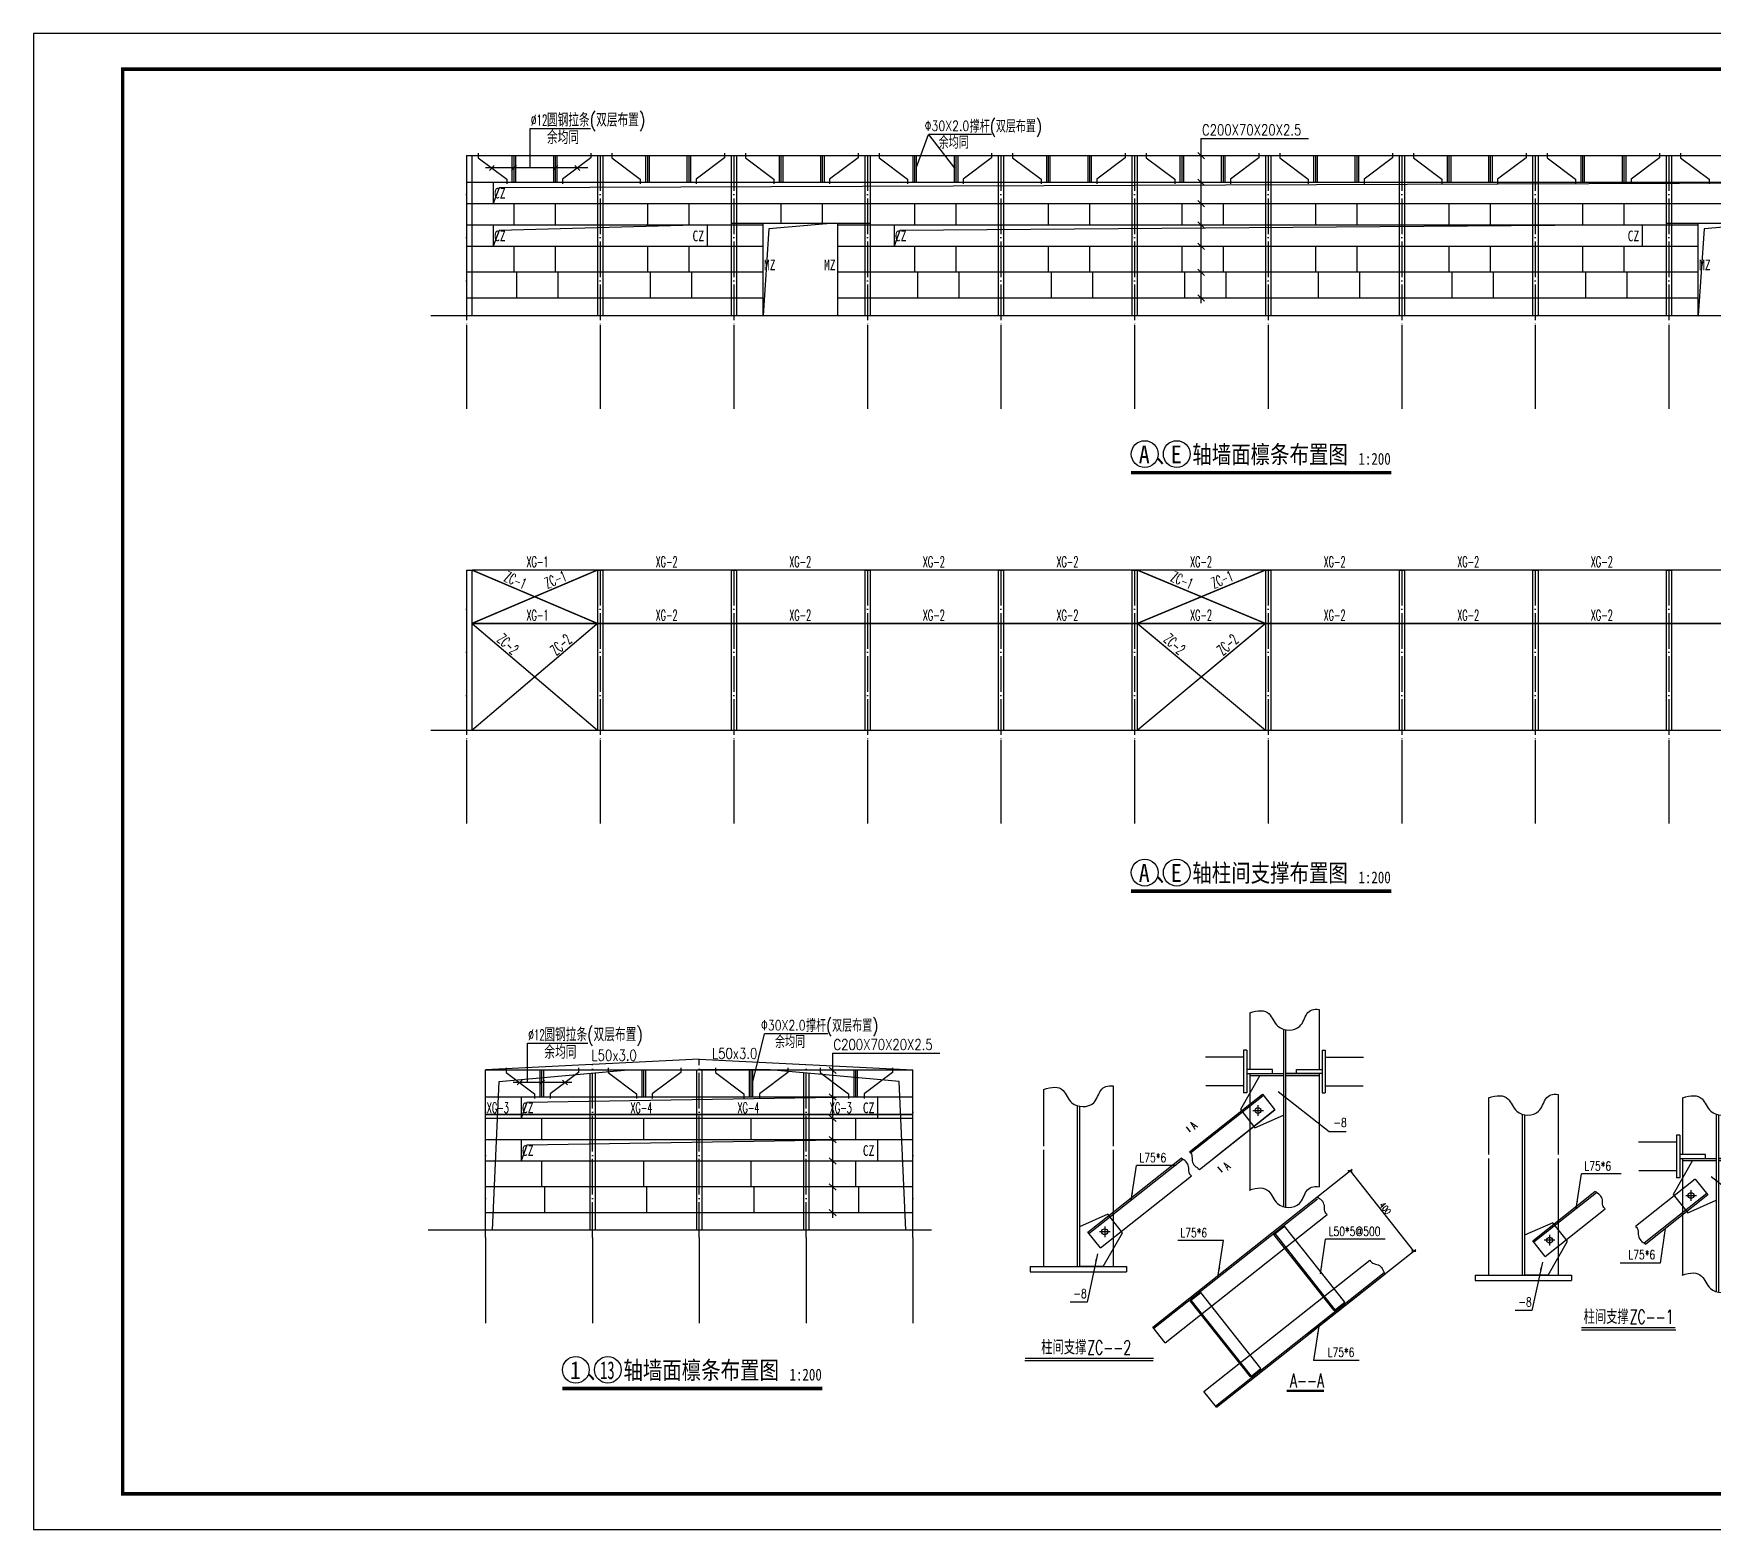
# Model space of a CAD drawing. Extents: x 32177600 to 32582346, y -189249 to 154687.
# Drawn here: x 32335937 to 32430185, y -189249 to -105249 of the extents above; entities that cross this region are included whole.
import ezdxf

# ---------------------------------------------------------------- set-up
doc = ezdxf.new("R2010")
doc.units = 0
doc.header["$LTSCALE"] = 1000
doc.header["$MEASUREMENT"] = 0
doc.linetypes.add('ACAD_ISO04W100', pattern=[30.5, 24, -3, 0.5, -3])
doc.linetypes.add('DOTE', pattern=[2.42, 2, -0.2, 0.02, -0.2])
doc.layers.get('0').update_dxf_attribs({"linetype": 'CONTINUOUS'})
doc.layers.get('DEFPOINTS').update_dxf_attribs({"linetype": 'CONTINUOUS'})
for name, color, linetype in [('14', 2, 'CONTINUOUS'), ('AXIS', 3, 'CONTINUOUS'), ('DOTE', 1, 'ACAD_ISO04W100'), ('PUB_TEXT', 7, 'CONTINUOUS'), ('PUB_TITLE', 4, 'CONTINUOUS'), ('拉条', 4, 'CONTINUOUS'), ('柱子', 3, 'CONTINUOUS'), ('标注', 4, 'CONTINUOUS')]:
    doc.layers.add(name, color=color, linetype=linetype)
doc.layers.add('PUB_WINDW', color=7, linetype='CONTINUOUS', plot=False)
doc.styles.add('-宋体', font='', dxfattribs={"width": 0.8})
doc.styles.add('_HZTXT', font='txt.shx', dxfattribs={"width": 0.8, "bigfont": 'hztxt.shx'})
doc.styles.add('_SIMPLEX', font='SIMPLEX', dxfattribs={"width": 0.8})
doc.styles.add('_TXT', font='SIMPLEX.shx', dxfattribs={"width": 0.6})
doc.styles.add('DIM_FONT', font='SIMPLEX.shx', dxfattribs={"width": 0.8})
doc.styles.add('标注', font='romans.shx', dxfattribs={"width": 0.8, "height": 450, "bigfont": 'hztxt.shx'})
doc.styles.get('-宋体').set_extended_font_data('SimSun')
doc.dimstyles.new('ISO-25', dxfattribs={"dimtxt": 2.5, "dimasz": 200, "dimexe": 1.25, "dimexo": 0.625, "dimgap": 100, "dimtad": 1, "dimdec": 0, "dimdsep": 32, "dimtxsty": '标注', "dimcen": 2.5, "dimadec": 0, "dimazin": 0, "dimtfac": 1, "dimtdec": 0, "dimtmove": 2, "dimatfit": 3, "dimfxl": 0, "dimarcsym": 0})

# ---------------------------------------------------------------- blocks, each defined once
blk = doc.blocks.new('_ARROW')
blk.add_solid([(0, 0), (-1, 0.1), (-1, -0.1)])
blk = doc.blocks.new('A$C59B03F19')
for p, q in [((6200, 17631), (6200, 13118)), ((20725, 17631), (20725, 13118)), ((1000, 17373), (1000, 13118)), ((15525, 17373), (15525, 13118)), ((3520, 16150), (3520, 4106)), ((3680, 16111), (3680, 4106)), ((18045, 16150), (18045, 2865)), ((18205, 16111), (18205, 2829)), ((15069, 14058), (12222, 14058)), ((15069, 14578), (15069, 11378)), ((15309, 14578), (15069, 14578)), ((15309, 14578), (15309, 11378)), ((20941, 14578), (20941, 11378)), ((20941, 14578), (21181, 14578)), ((21181, 14578), (21181, 11378)), ((21181, 14058), (24027, 14058)), ((1000, 12838), (1000, 4106)), ((6200, 12838), (6200, 4106)), ((16271, 12678), (14823, 10143)), ((17228, 13118), (15309, 13118)), ((15311, 12838), (18045, 12838)), ((15525, 12838), (15525, 4106)), ((15525, 12678), (18045, 12678)), ((17228, 12838), (17228, 13118)), ((20938, 12838), (18205, 12838)), ((18205, 12838), (20725, 12838)), ((18205, 12678), (20725, 12678)), ((19021, 13118), (20941, 13118)), ((19021, 12838), (19021, 13118)), ((20725, 12838), (20725, 4349)), ((15069, 11898), (12236, 11898)), ((15309, 11378), (15069, 11378)), ((20941, 11378), (21181, 11378)), ((21181, 11898), (24014, 11898)), ((4313, 6676), (8963, 10360)), ((4387, 6581), (9072, 10293)), ((16467, 11288), (11999, 7735)), ((17331, 10198), (12652, 6492)), ((17398, 10113), (12761, 6425)), ((14823, 10143), (15913, 8766)), ((15752, 10061), (16552, 10061)), ((16152, 9661), (16152, 10461)), ((16467, 11288), (17401, 10109)), ((5244, 5500), (9726, 9050)), ((15913, 8766), (18045, 9707)), ((5811, 8019), (3680, 7078)), ((6902, 6642), (5811, 8019)), ((3680, 7078), (3680, 4106)), ((5244, 5500), (4313, 6676)), ((5969, 6714), (5169, 6714)), ((5454, 4106), (6902, 6642)), ((5569, 7114), (5569, 6314)), ((0, 4106), (7200, 4106)), ((0, 4106), (0, 3706)), ((5454, 4106), (3680, 4106)), ((7200, 4106), (7200, 3706)), ((0, 3706), (7200, 3706))]:
    blk.add_line(p, q)
for centre in [(16152, 10061), (5569, 6714)]:
    blk.add_circle(centre, 220)
for points, knots in [([(1000, 17373), (1599, 17573), (2495, 17671), (2994, 16007), (4866, 15978), (5204, 17523), (5805, 17680), (6200, 17631)], [45.9035933, 45.9035933, 45.9035933, 45.9035933, 126.9790862, 183.8703259, 265.4970924, 318.8111242, 381.0652945, 381.0652945, 381.0652945, 381.0652945]), ([(15525, 17373), (16124, 17573), (17019, 17671), (17519, 16007), (19391, 15978), (19729, 17523), (20330, 17680), (20725, 17631)], [45.9035933, 45.9035933, 45.9035933, 45.9035933, 126.9790862, 183.8703259, 265.4970924, 318.8111242, 381.0652945, 381.0652945, 381.0652945, 381.0652945]), ([(9726, 9050), (9639, 9112), (9505, 9290), (9580, 9920), (9238, 10200), (8963, 10360)], [50.9600392, 50.9600392, 50.9600392, 50.9600392, 69.2753747, 91.0482745, 134.0936971, 134.0936971, 134.0936971, 134.0936971]), ([(11999, 7735), (12086, 7673), (12220, 7495), (12144, 6865), (12486, 6585), (12761, 6425)], [50.9600392, 50.9600392, 50.9600392, 50.9600392, 69.2753747, 91.0482745, 134.0936971, 134.0936971, 134.0936971, 134.0936971]), ([(15494, 4096), (16093, 4297), (16989, 4395), (17488, 2730), (19360, 2701), (19694, 4226), (20273, 4396), (20725, 4349)], [45.9035933, 45.9035933, 45.9035933, 45.9035933, 126.9790862, 183.8703259, 265.4970924, 318.8111242, 378.5406113, 378.5406113, 378.5406113, 378.5406113])]:
    blk.add_open_spline(points, degree=3, knots=knots)
at = {"layer": 'PUB_TEXT'}
for p, q in [((7552, 9089), (7942, 11673)), ((10930, 11673), (7942, 11673)), ((17657, 11476), (21480, 8499)), ((14224, 7588), (13835, 5004)), ((21480, 8499), (22740, 8499)), ((5023, 5069), (4246, 1445)), ((13835, 5004), (10847, 5004)), ((4246, 1445), (2986, 1445))]:
    blk.add_line(p, q, dxfattribs=at)
at = {"layer": 'PUB_WINDW'}
for p, q in [((7949, 167), (14958, 167)), ((7949, 0), (15003, 0))]:
    blk.add_line(p, q, dxfattribs=at)
at = {"layer": 'PUB_TEXT', "xscale": 599.9999999999999, "yscale": 599.9999999999999, "zscale": 599.9999999999999}
for p, rotation in [((17657, 11476), 142.0898516232946), ((7552, 9089), 261.4229270669704), ((14224, 7588), 81.4229270669703), ((5023, 5069), 77.89170989418565)]:
    blk.add_blockref('_ARROW', p, dxfattribs=dict(at, rotation=rotation))
at = {"layer": 'PUB_TEXT'}
for s, height, style, width, p in [('L75*6', 672, '_TXT', 0.75, (8165, 11925)), ('-8', 672, '_TXT', 0.75, (21794, 8825)), ('L75*6', 672, '_TXT', 0.75, (11460, 5288)), ('-8', 672, '_TXT', 0.75, (3231, 1752)), ('柱间支撑', 1056, '_HZTXT', 0.8, (8109, 446)), ('ZC--1', 1056, '_TXT', 0.64, (11565, 446))]:
    blk.add_text(s, height=height, dxfattribs=dict(at, style=style, width=width)).set_placement(p)
blk = doc.blocks.new('_ArchTick')
at = {"color": 0, "linetype": 'ByBlock', "const_width": 0.4}
blk.add_lwpolyline([(-0.5, -0.5), (0.5, 0.5)], dxfattribs=at)
blk = doc.blocks.new('*D19')
at = {"layer": 'DEFPOINTS', "color": 0}
for p in [(16829, 13203), (29639, 13571), (21589, 7194)]:
    blk.add_point(p, dxfattribs=at)
at = {"layer": '标注', "color": 0, "lineweight": -2}
for p, q in [((16985, 13327), (25035, 19705)), ((24878, 19580), (29639, 13571)), ((21746, 7318), (29795, 13695))]:
    blk.add_line(p, q, dxfattribs=at)
at = {"layer": '标注', "color": 0, "lineweight": -2, "xscale": 250, "yscale": 250, "zscale": 250}
for p, rotation in [((24878, 19580), 128.3880387202953), ((29639, 13571), 308.3880387202952)]:
    blk.add_blockref('_ArchTick', p, dxfattribs=dict(at, rotation=rotation))
at = {"layer": '标注', "color": 0, "insert": (27513, 16778), "char_height": 450, "attachment_point": 5, "rotation": 308.38804, "style": '标注'}
blk.add_mtext('400', dxfattribs=at)
blk = doc.blocks.new('A$C6B4403C0')
for p, q in [((22572, 31669.3), (22572, 27156.9)), ((17372, 31411.3), (17372, 27156.9)), ((19892, 30189), (19892, 16903.2)), ((20052, 30149.5), (20052, 16867.5)), ((16915.9, 28096.9), (14069.4, 28096.9)), ((17155.9, 28616.9), (16915.9, 28616.9)), ((16915.9, 28616.9), (16915.9, 25416.9)), ((17155.9, 28616.9), (17155.9, 25416.9)), ((22788, 28616.9), (23028, 28616.9)), ((22788, 28616.9), (22788, 25416.9)), ((23028, 28616.9), (23028, 25416.9)), ((23028, 28096.9), (25874.5, 28096.9)), ((18118, 26716.9), (16669.9, 24181.4)), ((19075.3, 27156.9), (17155.9, 27156.9)), ((17158.6, 26876.9), (19892, 26876.9)), ((17372, 26876.9), (17372, 18145)), ((17372, 26716.9), (19892, 26716.9)), ((19075.3, 26876.9), (19075.3, 27156.9)), ((20052, 26876.9), (22572, 26876.9)), ((22785.3, 26876.9), (20052, 26876.9)), ((20052, 26716.9), (22572, 26716.9)), ((20868.6, 26876.9), (20868.6, 27156.9)), ((20868.6, 27156.9), (22788, 27156.9)), ((22572, 26876.9), (22572, 18387.5)), ((1945.1, 25680.3), (1945.1, 21426)), ((7145.1, 25938.4), (7145.1, 21426)), ((12856.7, 21003.3), (18314, 25326.8)), ((12946.3, 20921.2), (18388.5, 25232.8)), ((16915.9, 25936.9), (14082.9, 25936.9)), ((17155.9, 25416.9), (16915.9, 25416.9)), ((18314, 25326.8), (19248.6, 24147.2)), ((22788, 25416.9), (23028, 25416.9)), ((23028, 25936.9), (25861, 25936.9)), ((4465.1, 24458), (4465.1, 12414)), ((4625.1, 24418.5), (4625.1, 12414)), ((13618.8, 19693.3), (19245.5, 24151.1)), ((19245.5, 24151.1), (14608.5, 20463.3)), ((16669.9, 24181.4), (17760.5, 22804.8)), ((17599, 24100), (18399, 24100)), ((17999, 23700), (17999, 24500)), ((12613.3, 22883.3), (12923.6, 22493.2)), ((17760.5, 22804.8), (19892, 23745.8)), ((1945.1, 21146), (1945.1, 12414)), ((5257.8, 14983.1), (12245.9, 20519.3)), ((5332.4, 14889), (12354.7, 20452.5)), ((7145.1, 21146), (7145.1, 12414)), ((6189.3, 13807.3), (13007.9, 19209.4)), ((15320.5, 19479.3), (14994.7, 19888.9)), ((10117.5, 7886.4), (22403.7, 17620.2)), ((10192, 7792.4), (22432.1, 17489.6)), ((6756.5, 16326.2), (4625.1, 15385.2)), ((4625.1, 15385.2), (4625.1, 12414)), ((6514.3, 15421.6), (6514.3, 14621.6)), ((7847.1, 14949.6), (6756.5, 16326.2)), ((11048.9, 6710.7), (23165.8, 16310.2)), ((19186.1, 14815.9), (19969.9, 15436.9)), ((24482.3, 9741.3), (19969.9, 15436.9)), ((24482.3, 9741.3), (19969.9, 15436.9)), ((6189.3, 13807.3), (5257.8, 14983.1)), ((6914.3, 15021.6), (6114.3, 15021.6)), ((6399, 12414), (7847.1, 14949.6)), ((23698.4, 9120.3), (19186.1, 14815.9)), ((23776.8, 9182.4), (19264.5, 14878)), ((13946.7, 3053), (26370.1, 12895.5)), ((945.1, 12414), (8145.1, 12414)), ((945.1, 12414), (945.1, 12014)), ((945.1, 12014), (8145.1, 12014)), ((6399, 12414), (4625.1, 12414)), ((8145.1, 12414), (8145.1, 12014)), ((14803.7, 1971.4), (27430.8, 11975.2)), ((14878.2, 1877.3), (27471, 11854)), ((12915.5, 9848), (13699.3, 10469)), ((18211.7, 4773.4), (13699.3, 10469)), ((17427.8, 4152.4), (12915.5, 9848)), ((17506.2, 4214.5), (12993.9, 9910.1)), ((23698.4, 9120.3), (24482.3, 9741.3)), ((11048.9, 6710.7), (10117.5, 7886.4)), ((17427.8, 4152.4), (18211.7, 4773.4)), ((14878.2, 1877.3), (13946.7, 3053))]:
    blk.add_line(p, q)
for centre in [(17999, 24100), (6514.3, 15021.6)]:
    blk.add_circle(centre, 220)
for points, knots in [([(17372, 31411.3), (17971, 31611.7), (18866.8, 31709.7), (19365.9, 30045.4), (21238, 30016.4), (21576.4, 31561.3), (22176.8, 31718.2), (22572, 31669.3)], [45.90359326, 45.90359326, 45.90359326, 45.90359326, 126.9790862, 183.87032592, 265.49709239, 318.81112423, 381.06529451, 381.06529451, 381.06529451, 381.06529451]), ([(1945.1, 25680.3), (2544.2, 25880.7), (3439.9, 25978.8), (3939.1, 24314.4), (5811.1, 24285.4), (6149.5, 25830.3), (6750, 25987.2), (7145.1, 25938.4)], [45.90359326, 45.90359326, 45.90359326, 45.90359326, 126.9790862, 183.87032592, 265.49709239, 318.81112423, 381.06529451, 381.06529451, 381.06529451, 381.06529451]), ([(13007.9, 19209.4), (12920.9, 19271.4), (12787.4, 19449.5), (12862.6, 20079.4), (12520.6, 20358.9), (12245.9, 20519.3)], [50.96003925, 50.96003925, 50.96003925, 50.96003925, 69.27537467, 91.04827448, 134.09369709, 134.09369709, 134.09369709, 134.09369709]), ([(12856.7, 21003.3), (12943.7, 20941.3), (13077.2, 20763.2), (13002, 20133.3), (13344.1, 19853.8), (13618.8, 19693.3)], [50.96003925, 50.96003925, 50.96003925, 50.96003925, 69.27537467, 91.04827448, 134.09369709, 134.09369709, 134.09369709, 134.09369709]), ([(17341, 18134.8), (17940.1, 18335.2), (18835.9, 18433.2), (19335, 16768.8), (21207, 16739.9), (21541.1, 18265), (22119.9, 18434.5), (22572, 18387.5)], [45.90359326, 45.90359326, 45.90359326, 45.90359326, 126.9790862, 183.87032592, 265.49709239, 318.81112423, 378.54061126, 378.54061126, 378.54061126, 378.54061126]), ([(23165.8, 16310.2), (23078.7, 16372.3), (22945.3, 16550.3), (23020.5, 17180.2), (22678.4, 17459.7), (22403.7, 17620.2)], [50.96003925, 50.96003925, 50.96003925, 50.96003925, 69.27537467, 91.04827448, 134.09369709, 134.09369709, 134.09369709, 134.09369709]), ([(26370.1, 12895.5), (26410.6, 12796.6), (26553.4, 12625.9), (27183.8, 12555), (27377.6, 12158.1), (27471, 11854)], [50.96003925, 50.96003925, 50.96003925, 50.96003925, 69.27537467, 91.04827448, 134.09369709, 134.09369709, 134.09369709, 134.09369709])]:
    blk.add_open_spline(points, degree=3, knots=knots)
at = {"layer": 'PUB_TEXT'}
for p, q in [((19504.4, 25514.3), (23326.9, 22537.4)), ((23326.9, 22537.4), (24586.9, 22537.4)), ((8497.1, 17396.3), (8886.8, 19980.3)), ((11874.8, 19980.3), (8886.8, 19980.3)), ((15407.6, 14352.8), (11984, 14352.8)), ((15017.9, 11768.8), (15407.6, 14352.8)), ((22658.5, 11873.7), (23048.3, 14457.8)), ((27505.7, 14457.8), (23048.3, 14457.8)), ((5968.5, 13376.6), (5191, 9752.7)), ((5191, 9752.7), (3931, 9752.7)), ((22546.1, 7952.4), (22156.3, 5368.4)), ((25569, 5368.4), (22156.3, 5368.4))]:
    blk.add_line(p, q, dxfattribs=at)
at = {"layer": 'PUB_WINDW'}
for p, q in [((524.9, 5387.6), (10150.4, 5387.6)), ((563.9, 5554.2), (10169.9, 5554.2)), ((20151.1, 3159.1), (22917.4, 3159.1)), ((20151.1, 3087.3), (22929.7, 3087.3))]:
    blk.add_line(p, q, dxfattribs=at)
at = {"layer": 'PUB_TEXT'}
for p, xscale, yscale, zscale, rotation in [((19504.4, 25514.3), 600, 600, 600, 142.0898516232946), ((8497.1, 17396.3), 599.9999999999999, 599.9999999999999, 599.9999999999999, 261.4229270669704), ((5968.5, 13376.6), 600.0000000000001, 600.0000000000001, 600.0000000000001, 77.89170989418565), ((15017.9, 11768.8), 599.9999999999999, 599.9999999999999, 599.9999999999999, 261.4229270669704), ((22658.5, 11873.7), 599.9999999999999, 599.9999999999999, 599.9999999999999, 261.4229270669704), ((22546.1, 7952.4), 600, 600, 600, 81.4229270669703)]:
    blk.add_blockref('_ARROW', p, dxfattribs=dict(at, xscale=xscale, yscale=yscale, zscale=zscale, rotation=rotation))
at = {"layer": 'PUB_TEXT', "style": '_TXT', "width": 0.64}
for p in [(13263.2, 22652.1), (15743, 19595.7)]:
    blk.add_text('A', height=640, rotation=42.73396, dxfattribs=at).set_placement(p)
at = {"layer": 'PUB_TEXT'}
for s, height, style, width, p in [('-8', 672, '_TXT', 0.75, (23641.5, 22863.9)), ('L75*6', 672, '_TXT', 0.75, (9110, 20232.3)), ('L75*6', 672, '_TXT', 0.75, (12173.8, 14604.9)), ('L50*5@500', 672, '_TXT', 0.75, (23271.5, 14709.8)), ('-8', 672, '_TXT', 0.75, (4176.6, 10059.8)), ('柱间支撑', 1056, '_HZTXT', 0.8, (1762.1, 5833.9)), ('ZC--2', 1056, '_TXT', 0.64, (5218.3, 5833.9)), ('L75*6', 672, '_TXT', 0.75, (23196.6, 5651.6)), ('A--A', 1056, '_TXT', 0.64, (20380.2, 3351.7))]:
    blk.add_text(s, height=height, dxfattribs=dict(at, style=style, width=width)).set_placement(p)
at = {"layer": '标注'}
dim = blk.add_aligned_dim(p1=(16828.5, 13203.3), p2=(21589.2, 7194.1), distance=10269.4, text='400', dimstyle='ISO-25', override={"dimasz": 250, "dimexe": 200, "dimexo": 200, "dimblk1": 'ARCHTICK', "dimblk2": 'ARCHTICK', "dimsah": 1}, dxfattribs=at)
dim.commit()
dim.dimension.update_dxf_attribs({"geometry": '*D19', "text_midpoint": (27513, 16777.6)})

msp = doc.modelspace()

# ---------------------------------------------------------------- linework, layer by layer
for p, q in [((32363809.2, -112792.2, 0), (32363809.2, -110587.1, 0)), ((32363809.2, -110587.1, 0), (32367199.1, -110587.1, 0)), ((32385512.1, -112747.9, 0), (32386168, -110925.5, 0)), ((32389721.8, -110925.5, 0), (32386168, -110925.5, 0)), ((32386168, -110925.5, 0), (32387634.1, -112813.5, 0)), ((32401469.4, -111146.8, 0), (32407511, -111146.8, 0)), ((32401469.4, -111146.8, 0), (32401469.4, -120380, 0)), ((32360243.4, -112087, 0), (32450243.4, -112087, 0)), ((32360243.4, -112087, 0), (32360243.4, -121087, 0)), ((32360243.4, -112087, 0), (32360543.4, -112087, 0)), ((32360543.4, -112087, 0), (32360543.4, -121087, 0)), ((32362812.1, -113587, 0), (32362812.1, -112087, 0)), ((32362912.1, -113587, 0), (32362912.1, -112087, 0)), ((32363012.1, -113587, 0), (32363012.1, -112087, 0)), ((32365134.1, -113587, 0), (32365134.1, -112087, 0)), ((32365234.1, -113587, 0), (32365234.1, -112087, 0)), ((32365334.1, -113587, 0), (32365334.1, -112087, 0)), ((32367593.4, -112087, 0), (32367593.4, -121087, 0)), ((32367593.4, -112087, 0), (32367893.4, -112087, 0)), ((32367893.4, -112087, 0), (32367893.4, -121087, 0)), ((32370312.1, -113587, 0), (32370312.1, -112087, 0)), ((32370412.1, -113587, 0), (32370412.1, -112087, 0)), ((32370512.1, -113587, 0), (32370512.1, -112087, 0)), ((32372634.1, -113587, 0), (32372634.1, -112087, 0)), ((32372734.1, -113587, 0), (32372734.1, -112087, 0)), ((32372834.1, -113587, 0), (32372834.1, -112087, 0)), ((32375093.4, -112087, 0), (32375093.4, -121087, 0)), ((32375093.4, -112087, 0), (32375393.4, -112087, 0)), ((32375393.4, -112087, 0), (32375393.4, -121087, 0)), ((32377812.1, -113587, 0), (32377812.1, -112087, 0)), ((32377912.1, -113587, 0), (32377912.1, -112087, 0)), ((32378012.1, -113587, 0), (32378012.1, -112087, 0)), ((32380134.1, -113587, 0), (32380134.1, -112087, 0)), ((32380234.1, -113587, 0), (32380234.1, -112087, 0)), ((32380334.1, -113587, 0), (32380334.1, -112087, 0)), ((32382593.4, -112087, 0), (32382593.4, -121087, 0)), ((32382593.4, -112087, 0), (32382893.4, -112087, 0)), ((32382893.4, -112087, 0), (32382893.4, -121087, 0)), ((32385312.1, -113587, 0), (32385312.1, -112087, 0)), ((32385412.1, -113587, 0), (32385412.1, -112087, 0)), ((32385512.1, -113587, 0), (32385512.1, -112087, 0)), ((32387634.1, -113587, 0), (32387634.1, -112087, 0)), ((32387734.1, -113587, 0), (32387734.1, -112087, 0)), ((32387834.1, -113587, 0), (32387834.1, -112087, 0)), ((32390093.4, -112087, 0), (32390093.4, -121087, 0)), ((32390093.4, -112087, 0), (32390393.4, -112087, 0)), ((32390393.4, -112087, 0), (32390393.4, -121087, 0)), ((32392812.1, -113587, 0), (32392812.1, -112087, 0)), ((32392912.1, -113587, 0), (32392912.1, -112087, 0)), ((32393012.1, -113587, 0), (32393012.1, -112087, 0)), ((32395134.1, -113587, 0), (32395134.1, -112087, 0)), ((32395234.1, -113587, 0), (32395234.1, -112087, 0)), ((32395334.1, -113587, 0), (32395334.1, -112087, 0)), ((32397593.4, -112087, 0), (32397593.4, -121087, 0)), ((32397593.4, -112087, 0), (32397893.4, -112087, 0)), ((32397893.4, -112087, 0), (32397893.4, -121087, 0)), ((32400312.1, -113587, 0), (32400312.1, -112087, 0)), ((32400412.1, -113587, 0), (32400412.1, -112087, 0)), ((32400512.1, -113587, 0), (32400512.1, -112087, 0)), ((32401295.4, -111928.2, 0), (32401676.8, -112276.3, 0)), ((32402634.1, -113587, 0), (32402634.1, -112087, 0)), ((32402734.1, -113587, 0), (32402734.1, -112087, 0)), ((32402834.1, -113587, 0), (32402834.1, -112087, 0)), ((32405093.4, -112087, 0), (32405093.4, -121087, 0)), ((32405093.4, -112087, 0), (32405393.4, -112087, 0)), ((32405393.4, -112087, 0), (32405393.4, -121087, 0)), ((32407812.1, -113587, 0), (32407812.1, -112087, 0)), ((32407912.1, -113587, 0), (32407912.1, -112087, 0)), ((32408012.1, -113587, 0), (32408012.1, -112087, 0)), ((32410134.1, -113587, 0), (32410134.1, -112087, 0)), ((32410234.1, -113587, 0), (32410234.1, -112087, 0)), ((32410334.1, -113587, 0), (32410334.1, -112087, 0)), ((32412593.4, -112087, 0), (32412593.4, -121087, 0)), ((32412593.4, -112087, 0), (32412893.4, -112087, 0)), ((32412893.4, -112087, 0), (32412893.4, -121087, 0)), ((32415312.1, -113587, 0), (32415312.1, -112087, 0)), ((32415412.1, -113587, 0), (32415412.1, -112087, 0)), ((32415512.1, -113587, 0), (32415512.1, -112087, 0)), ((32417634.1, -113587, 0), (32417634.1, -112087, 0)), ((32417734.1, -113587, 0), (32417734.1, -112087, 0)), ((32417834.1, -113587, 0), (32417834.1, -112087, 0)), ((32420093.4, -112087, 0), (32420093.4, -121087, 0)), ((32420093.4, -112087, 0), (32420393.4, -112087, 0)), ((32420393.4, -112087, 0), (32420393.4, -121087, 0)), ((32422812.1, -113587, 0), (32422812.1, -112087, 0)), ((32422912.1, -113587, 0), (32422912.1, -112087, 0)), ((32423012.1, -113587, 0), (32423012.1, -112087, 0)), ((32425134.1, -113587, 0), (32425134.1, -112087, 0)), ((32425234.1, -113587, 0), (32425234.1, -112087, 0)), ((32425334.1, -113587, 0), (32425334.1, -112087, 0)), ((32427593.4, -112087, 0), (32427593.4, -121087, 0)), ((32427593.4, -112087, 0), (32427893.4, -112087, 0)), ((32427893.4, -112087, 0), (32427893.4, -121087, 0)), ((32367049.6, -112792.2, 0), (32361303.1, -112792.2, 0)), ((32361800.6, -112655.2, 0), (32361526.6, -112929.2, 0)), ((32363049.1, -112655.2, 0), (32362775.1, -112929.2, 0)), ((32365371.1, -112655.2, 0), (32365097.1, -112929.2, 0)), ((32366322.9, -112655.2, 0), (32366596.9, -112929.2, 0)), ((32360243.4, -113587, 0), (32450243.4, -113587, 0)), ((32361743.4, -113587, 0), (32361743.4, -114787, 0)), ((32401295.4, -113428.2, 0), (32401676.8, -113776.3, 0)), ((32360243.4, -114787, 0), (32450243.4, -114787, 0)), ((32362912.1, -115987, 0), (32362912.1, -114787, 0)), ((32365234.1, -115987, 0), (32365234.1, -114787, 0)), ((32370412.1, -115987, 0), (32370412.1, -114787, 0)), ((32372734.1, -115987, 0), (32372734.1, -114787, 0)), ((32377912.1, -115887, 0), (32377912.1, -114787, 0)), ((32380234.1, -115887, 0), (32380234.1, -114787, 0)), ((32385412.1, -115987, 0), (32385412.1, -114787, 0)), ((32387734.1, -115987, 0), (32387734.1, -114787, 0)), ((32392912.1, -115987, 0), (32392912.1, -114787, 0)), ((32395234.1, -115987, 0), (32395234.1, -114787, 0)), ((32400412.1, -115987, 0), (32400412.1, -114787, 0)), ((32401295.4, -114628.2, 0), (32401676.8, -114976.3, 0)), ((32402734.1, -115987, 0), (32402734.1, -114787, 0)), ((32407912.1, -115987, 0), (32407912.1, -114787, 0)), ((32410234.1, -115987, 0), (32410234.1, -114787, 0)), ((32415412.1, -115987, 0), (32415412.1, -114787, 0)), ((32417734.1, -115987, 0), (32417734.1, -114787, 0)), ((32422912.1, -115987, 0), (32422912.1, -114787, 0)), ((32425234.1, -115987, 0), (32425234.1, -114787, 0)), ((32375093.4, -115887, 0), (32382893.4, -115887, 0)), ((32376893.4, -121087, 0), (32376893.4, -115887, 0)), ((32381093.4, -121087, 0), (32381093.4, -115887, 0)), ((32401295.4, -115828.2, 0), (32401676.8, -116176.3, 0)), ((32427593.4, -115887, 0), (32435393.4, -115887, 0)), ((32429393.4, -121087, 0), (32429393.4, -115887, 0)), ((32360243.4, -115987, 0), (32376893.4, -115987, 0)), ((32361743.4, -115987, 0), (32361743.4, -117187, 0)), ((32373743.4, -115987, 0), (32373743.4, -117187, 0)), ((32381093.4, -115987, 0), (32429393.4, -115987, 0)), ((32384243.4, -115987, 0), (32384243.4, -117187, 0)), ((32426243.4, -115987, 0), (32426243.4, -117187, 0)), ((32360243.4, -117187, 0), (32376893.4, -117187, 0)), ((32362912.1, -118637, 0), (32362912.1, -117187, 0)), ((32365234.1, -118637, 0), (32365234.1, -117187, 0)), ((32370412.1, -118637, 0), (32370412.1, -117187, 0)), ((32372734.1, -118637, 0), (32372734.1, -117187, 0)), ((32381093.4, -117187, 0), (32429393.4, -117187, 0)), ((32385412.1, -118637, 0), (32385412.1, -117187, 0)), ((32387734.1, -118637, 0), (32387734.1, -117187, 0)), ((32392912.1, -118637, 0), (32392912.1, -117187, 0)), ((32395234.1, -118637, 0), (32395234.1, -117187, 0)), ((32400412.1, -118637, 0), (32400412.1, -117187, 0)), ((32401295.4, -117028.2, 0), (32401676.8, -117376.3, 0)), ((32402734.1, -118637, 0), (32402734.1, -117187, 0)), ((32407912.1, -118637, 0), (32407912.1, -117187, 0)), ((32410234.1, -118637, 0), (32410234.1, -117187, 0)), ((32415412.1, -118637, 0), (32415412.1, -117187, 0)), ((32417734.1, -118637, 0), (32417734.1, -117187, 0)), ((32422912.1, -118637, 0), (32422912.1, -117187, 0)), ((32425234.1, -118637, 0), (32425234.1, -117187, 0)), ((32360243.4, -118637, 0), (32376893.4, -118637, 0)), ((32363073.5, -120087, 0), (32363073.5, -118637, 0)), ((32365395.5, -120087, 0), (32365395.5, -118637, 0)), ((32370573.5, -120087, 0), (32370573.5, -118637, 0)), ((32372895.5, -120087, 0), (32372895.5, -118637, 0)), ((32381093.4, -118637, 0), (32429393.4, -118637, 0)), ((32385573.5, -120087, 0), (32385573.5, -118637, 0)), ((32387895.5, -120087, 0), (32387895.5, -118637, 0)), ((32393073.5, -120087, 0), (32393073.5, -118637, 0)), ((32395395.5, -120087, 0), (32395395.5, -118637, 0)), ((32400573.5, -120087, 0), (32400573.5, -118637, 0)), ((32401295.4, -118478.2, 0), (32401676.8, -118826.3, 0)), ((32402895.5, -120087, 0), (32402895.5, -118637, 0)), ((32408073.5, -120087, 0), (32408073.5, -118637, 0)), ((32410395.5, -120087, 0), (32410395.5, -118637, 0)), ((32415573.5, -120087, 0), (32415573.5, -118637, 0)), ((32417895.5, -120087, 0), (32417895.5, -118637, 0)), ((32423073.5, -120087, 0), (32423073.5, -118637, 0)), ((32425395.5, -120087, 0), (32425395.5, -118637, 0)), ((32360243.4, -120087, 0), (32376893.4, -120087, 0)), ((32381093.4, -120087, 0), (32429393.4, -120087, 0)), ((32401295.4, -119928.2, 0), (32401676.8, -120276.3, 0)), ((32358242.8, -121087, 0), (32451695.9, -121087, 0)), ((32360243.4, -135373.9, 0), (32360243.4, -144373.9, 0)), ((32360243.4, -135373.9, 0), (32360543.4, -135373.9, 0)), ((32360543.4, -135373.9, 0), (32360543.4, -144373.9, 0)), ((32367593.4, -135373.9, 0), (32367593.4, -144373.9, 0)), ((32367593.4, -135373.9, 0), (32367893.4, -135373.9, 0)), ((32367893.4, -135373.9, 0), (32367893.4, -144373.9, 0)), ((32375093.4, -135373.9, 0), (32375093.4, -144373.9, 0)), ((32375093.4, -135373.9, 0), (32375393.4, -135373.9, 0)), ((32375393.4, -135373.9, 0), (32375393.4, -144373.9, 0)), ((32382593.4, -135373.9, 0), (32382593.4, -144373.9, 0)), ((32382593.4, -135373.9, 0), (32382893.4, -135373.9, 0)), ((32382893.4, -135373.9, 0), (32382893.4, -144373.9, 0)), ((32390093.4, -135373.9, 0), (32390093.4, -144373.9, 0)), ((32390093.4, -135373.9, 0), (32390393.4, -135373.9, 0)), ((32390393.4, -135373.9, 0), (32390393.4, -144373.9, 0)), ((32397593.4, -135373.9, 0), (32397593.4, -144373.9, 0)), ((32397593.4, -135373.9, 0), (32397893.4, -135373.9, 0)), ((32397893.4, -135373.9, 0), (32397893.4, -144373.9, 0)), ((32405093.4, -135373.9, 0), (32405093.4, -144373.9, 0)), ((32405093.4, -135373.9, 0), (32405393.4, -135373.9, 0)), ((32405393.4, -135373.9, 0), (32405393.4, -144373.9, 0)), ((32412593.4, -135373.9, 0), (32412593.4, -144373.9, 0)), ((32412593.4, -135373.9, 0), (32412893.4, -135373.9, 0)), ((32412893.4, -135373.9, 0), (32412893.4, -144373.9, 0)), ((32420093.4, -135373.9, 0), (32420093.4, -144373.9, 0)), ((32420093.4, -135373.9, 0), (32420393.4, -135373.9, 0)), ((32420393.4, -135373.9, 0), (32420393.4, -144373.9, 0)), ((32427593.4, -135373.9, 0), (32427593.4, -144373.9, 0)), ((32427593.4, -135373.9, 0), (32427893.4, -135373.9, 0)), ((32427893.4, -135373.9, 0), (32427893.4, -144373.9, 0)), ((32358242.8, -144373.9, 0), (32451695.9, -144373.9, 0)), ((32363664.2, -164154.3), (32363664.2, -161949.2)), ((32363664.2, -161949.2), (32367054.1, -161949.2)), ((32376322.7, -164110), (32376978.6, -161427.5)), ((32380532.4, -161427.5), (32376978.6, -161427.5)), ((32380778.9, -162508.9), (32386820.5, -162508.9)), ((32380778.9, -162508.9), (32380778.9, -171742)), ((32361305.3, -163449.1), (32385305.3, -163449.1)), ((32364374, -164949.1), (32364374, -163449.1)), ((32364474, -164949.1), (32364474, -163449.1)), ((32364574, -164949.1), (32364574, -163449.1)), ((32367155.3, -163640.8, 0), (32367155.3, -172449.1, 0)), ((32367455.3, -163614.3, 0), (32367455.3, -172449.1, 0)), ((32370104.2, -164949.1), (32370104.2, -163449.1)), ((32370204.2, -164949.1), (32370204.2, -163449.1)), ((32370304.2, -164949.1), (32370304.2, -163449.1)), ((32373155.3, -163449.1, 0), (32373155.3, -172449.1, 0)), ((32373455.3, -163449.1, 0), (32373455.3, -172449.1, 0)), ((32376122.7, -164949.1), (32376122.7, -163449.1)), ((32376222.7, -164949.1), (32376222.7, -163449.1)), ((32376322.7, -164949.1), (32376322.7, -163449.1)), ((32379155.3, -163614.3, 0), (32379155.3, -172449.1, 0)), ((32379455.3, -163640.8, 0), (32379455.3, -172449.1, 0)), ((32380604.9, -163290.3), (32380986.3, -163638.4)), ((32381997.1, -164949.1), (32381997.1, -163449.1)), ((32382097.1, -164949.1), (32382097.1, -163449.1)), ((32382197.1, -164949.1), (32382197.1, -163449.1)), ((32366148.2, -164154.3), (32362865, -164154.3)), ((32363362.5, -164017.3), (32363088.6, -164291.3)), ((32364611, -164017.3), (32364337, -164291.3)), ((32365636.4, -164017.3), (32365910.4, -164291.3)), ((32380604.9, -164790.3), (32380986.3, -165138.4)), ((32361305.3, -164949.1), (32385305.3, -164949.1)), ((32363305.3, -164949.1), (32363305.3, -166149.1, 0)), ((32383305.3, -164949.1, 0), (32383305.3, -166149.1)), ((32361305.3, -166149.1), (32385305.3, -166149.1)), ((32364474, -167349.1), (32364474, -166149.1)), ((32370204.2, -167349.1), (32370204.2, -166149.1)), ((32376222.7, -167349.1), (32376222.7, -166149.1)), ((32380604.9, -165990.3), (32380986.3, -166338.4)), ((32382097.1, -167349.1), (32382097.1, -166149.1)), ((32361305.3, -167349.1), (32385305.3, -167349.1)), ((32363305.3, -167349.1), (32363305.3, -168549.1, 0)), ((32380604.9, -167190.3), (32380986.3, -167538.4)), ((32383305.3, -167349.1, 0), (32383305.3, -168549.1)), ((32361305.3, -168549.1), (32385305.3, -168549.1)), ((32364474, -169999.1), (32364474, -168549.1)), ((32370204.2, -169999.1), (32370204.2, -168549.1)), ((32376222.7, -169999.1), (32376222.7, -168549.1)), ((32380604.9, -168390.3), (32380986.3, -168738.4)), ((32382097.1, -169999.1), (32382097.1, -168549.1)), ((32361305.3, -169999.1), (32385305.3, -169999.1)), ((32364635.5, -171449.1), (32364635.5, -169999.1)), ((32370365.6, -171449.1), (32370365.6, -169999.1)), ((32376384.2, -171449.1), (32376384.2, -169999.1)), ((32380604.9, -169840.3), (32380986.3, -170188.4)), ((32382258.5, -171449.1), (32382258.5, -169999.1)), ((32361305.3, -171449.1), (32385305.3, -171449.1)), ((32380604.9, -171290.3), (32380986.3, -171638.4))]:
    msp.add_line(p, q)
at = {"elevation": 0}
for points in [[(32448743.4, -113587), (32362069.6, -113916.4), (32361743.4, -114787)], [(32380893.4, -115887), (32377219.6, -116216.4), (32376893.4, -121087)], [(32433393.4, -115887), (32429719.6, -116216.4), (32429393.4, -121087)], [(32373743.4, -115987), (32362069.6, -116316.4), (32361743.4, -117187)], [(32426243.4, -115987), (32384569.6, -116316.4), (32384243.4, -117187)]]:
    msp.add_lwpolyline(points, dxfattribs=at)
for points, const_width in [([(32397550.5, -129905.8), (32412151.9, -129905.8)], 200), ([(32360543.4, -138373.9), (32367593.4, -135373.9)], 80), ([(32367593.4, -138373.9), (32360543.4, -135373.9)], 80), ([(32360543.4, -135373.9), (32449943.4, -135373.9)], 80), ([(32397893.4, -138373.9), (32405093.4, -135373.9)], 80), ([(32405093.4, -138373.9), (32397893.4, -135373.9)], 80), ([(32367593.4, -144373.9), (32360543.4, -138373.9)], 80), ([(32360543.4, -144373.9), (32367593.4, -138373.9)], 80), ([(32360543.4, -138373.9), (32449943.4, -138373.9)], 80), ([(32405093.4, -144373.9), (32397893.4, -138373.9)], 80), ([(32397893.4, -144373.9), (32405093.4, -138373.9)], 80), ([(32397550.5, -153410.2), (32412151.9, -153410.2)], 200), ([(32365612.4, -181332.1), (32380213.9, -181332.1)], 200)]:
    msp.add_lwpolyline(points, dxfattribs=dict(at, const_width=const_width))
for points in [[(32383305.3, -164949.1), (32363631.5, -165278.5), (32363305.3, -166149.1)], [(32383305.3, -167349.1), (32363631.5, -167678.5), (32363305.3, -168549.1)]]:
    msp.add_lwpolyline(points)
for centre in [(32398313.9, -128862, 0), (32400113.4, -128862, 0), (32398313.9, -152366.4, 0), (32400113.4, -152366.4, 0), (32366375.8, -180288.3, 0), (32368175.3, -180288.3, 0)]:
    msp.add_circle(centre, 751.5)
at = {"layer": '14'}
msp.add_line((32386345.2, -172449.1, 0), (32358086.8, -172449.1, 0), dxfattribs=at)
at = {"layer": '14', "const_width": 80, "elevation": 0}
msp.add_lwpolyline([(32385305.3, -165949.1), (32361305.3, -165949.1)], dxfattribs=at)
at = {"layer": 'AXIS'}
for p, q in [((32360243.4, -121626.9, 0), (32360243.4, -126322.7, 0)), ((32367743.4, -121626.9, 0), (32367743.4, -126322.7, 0)), ((32375243.4, -121626.9, 0), (32375243.4, -126322.7, 0)), ((32382743.4, -121626.9, 0), (32382743.4, -126322.7, 0)), ((32390243.4, -121626.9, 0), (32390243.4, -126322.7, 0)), ((32397743.4, -121626.9, 0), (32397743.4, -126322.7, 0)), ((32405243.4, -121626.9, 0), (32405243.4, -126322.7, 0)), ((32412743.4, -121626.9, 0), (32412743.4, -126322.7, 0)), ((32420243.4, -121626.9, 0), (32420243.4, -126322.7, 0)), ((32427743.4, -121626.9, 0), (32427743.4, -126322.7, 0)), ((32360243.4, -144913.7, 0), (32360243.4, -149609.6, 0)), ((32367743.4, -144913.7, 0), (32367743.4, -149609.6, 0)), ((32375243.4, -144913.7, 0), (32375243.4, -149609.6, 0)), ((32382743.4, -144913.7, 0), (32382743.4, -149609.6, 0)), ((32390243.4, -144913.7, 0), (32390243.4, -149609.6, 0)), ((32397743.4, -144913.7, 0), (32397743.4, -149609.6, 0)), ((32405243.4, -144913.7, 0), (32405243.4, -149609.6, 0)), ((32412743.4, -144913.7, 0), (32412743.4, -149609.6, 0)), ((32420243.4, -144913.7, 0), (32420243.4, -149609.6, 0)), ((32427743.4, -144913.7, 0), (32427743.4, -149609.6, 0)), ((32361305.3, -172863.1), (32361305.3, -177664.7)), ((32367305.3, -172863.1), (32367305.3, -177664.7)), ((32373305.3, -172863.1), (32373305.3, -177664.7)), ((32379305.3, -172863.1), (32379305.3, -177664.7)), ((32385305.3, -172863.1), (32385305.3, -177664.7))]:
    msp.add_line(p, q, dxfattribs=at)
at = {"layer": 'DOTE', "linetype": 'DOTE'}
for p, q in [((32360243.4, -112087, 0), (32360243.4, -121626.9, 0)), ((32367743.4, -112087, 0), (32367743.4, -121626.9, 0)), ((32375243.4, -112087, 0), (32375243.4, -121626.9, 0)), ((32382743.4, -112087, 0), (32382743.4, -121626.9, 0)), ((32390243.4, -112087, 0), (32390243.4, -121626.9, 0)), ((32397743.4, -112087, 0), (32397743.4, -121626.9, 0)), ((32405243.4, -112087, 0), (32405243.4, -121626.9, 0)), ((32412743.4, -112087, 0), (32412743.4, -121626.9, 0)), ((32420243.4, -112087, 0), (32420243.4, -121626.9, 0)), ((32427743.4, -112087, 0), (32427743.4, -121626.9, 0)), ((32360243.4, -135373.9, 0), (32360243.4, -144913.7, 0)), ((32367743.4, -135373.9, 0), (32367743.4, -144913.7, 0)), ((32375243.4, -135373.9, 0), (32375243.4, -144913.7, 0)), ((32382743.4, -135373.9, 0), (32382743.4, -144913.7, 0)), ((32390243.4, -135373.9, 0), (32390243.4, -144913.7, 0)), ((32397743.4, -135373.9, 0), (32397743.4, -144913.7, 0)), ((32405243.4, -135373.9, 0), (32405243.4, -144913.7, 0)), ((32412743.4, -135373.9, 0), (32412743.4, -144913.7, 0)), ((32420243.4, -135373.9, 0), (32420243.4, -144913.7, 0)), ((32427743.4, -135373.9, 0), (32427743.4, -144913.7, 0)), ((32373305.3, -172863.1, 0), (32373305.3, -162849.1, 0)), ((32361305.3, -172863.1, 0), (32361305.3, -163449.1, 0)), ((32367305.3, -172863.1, 0), (32367305.3, -163149.1, 0)), ((32379305.3, -172863.1, 0), (32379305.3, -163149.1, 0)), ((32385305.3, -172863.1, 0), (32385305.3, -163449.1, 0))]:
    msp.add_line(p, q, dxfattribs=at)
at = {"layer": 'PUB_TITLE', "elevation": 0}
msp.add_lwpolyline([(32335936.7, -189248.9), (32484536.7, -189248.9), (32484536.7, -105248.9), (32335936.7, -105248.9)], close=True, dxfattribs=at)
at = {"layer": 'PUB_TITLE', "const_width": 200, "elevation": 0}
msp.add_lwpolyline([(32340936.7, -187248.9), (32482536.7, -187248.9), (32482536.7, -107248.9), (32340936.7, -107248.9)], close=True, dxfattribs=at)
at = {"layer": '拉条'}
for p, q in [((32360901.3, -111963.5, 0), (32360901.3, -112220.4, 0)), ((32367222.3, -111963.5, 0), (32367222.3, -112220.4, 0)), ((32368401.3, -111963.5, 0), (32368401.3, -112220.4, 0)), ((32374722.3, -111963.5, 0), (32374722.3, -112220.4, 0)), ((32375901.3, -111963.5, 0), (32375901.3, -112220.4, 0)), ((32382222.3, -111963.5, 0), (32382222.3, -112220.4, 0)), ((32383401.3, -111963.5, 0), (32383401.3, -112220.4, 0)), ((32389722.3, -111963.5, 0), (32389722.3, -112220.4, 0)), ((32390901.3, -111963.5, 0), (32390901.3, -112220.4, 0)), ((32397222.3, -111963.5, 0), (32397222.3, -112220.4, 0)), ((32398401.3, -111963.5, 0), (32398401.3, -112220.4, 0)), ((32404722.3, -111963.5, 0), (32404722.3, -112220.4, 0)), ((32405901.3, -111963.5, 0), (32405901.3, -112220.4, 0)), ((32412222.3, -111963.5, 0), (32412222.3, -112220.4, 0)), ((32413401.3, -111963.5, 0), (32413401.3, -112220.4, 0)), ((32419722.3, -111963.5, 0), (32419722.3, -112220.4, 0)), ((32420901.3, -111963.5, 0), (32420901.3, -112220.4, 0)), ((32427222.3, -111963.5, 0), (32427222.3, -112220.4, 0)), ((32428401.3, -111963.5, 0), (32428401.3, -112220.4, 0)), ((32360901.3, -112220.4, 0), (32362497, -113417.4, 0)), ((32367222.3, -112220.4, 0), (32365626.5, -113417.4, 0)), ((32368401.3, -112220.4, 0), (32369997, -113417.4, 0)), ((32374722.3, -112220.4, 0), (32373126.5, -113417.4, 0)), ((32375901.3, -112220.4, 0), (32377497, -113417.4, 0)), ((32382222.3, -112220.4, 0), (32380626.5, -113417.4, 0)), ((32383401.3, -112220.4, 0), (32384997, -113417.4, 0)), ((32389722.3, -112220.4, 0), (32388126.5, -113417.4, 0)), ((32390901.3, -112220.4, 0), (32392497, -113417.4, 0)), ((32397222.3, -112220.4, 0), (32395626.5, -113417.4, 0)), ((32398401.3, -112220.4, 0), (32399997, -113417.4, 0)), ((32404722.3, -112220.4, 0), (32403126.5, -113417.4, 0)), ((32405901.3, -112220.4, 0), (32407497, -113417.4, 0)), ((32412222.3, -112220.4, 0), (32410626.5, -113417.4, 0)), ((32413401.3, -112220.4, 0), (32414997, -113417.4, 0)), ((32419722.3, -112220.4, 0), (32418126.5, -113417.4, 0)), ((32420901.3, -112220.4, 0), (32422497, -113417.4, 0)), ((32427222.3, -112220.4, 0), (32425626.5, -113417.4, 0)), ((32428401.3, -112220.4, 0), (32429997, -113417.4, 0)), ((32362497, -113417.4, 0), (32362497, -113682.2, 0)), ((32365626.5, -113417.4, 0), (32365626.5, -113682.2, 0)), ((32369997, -113417.4, 0), (32369997, -113682.2, 0)), ((32373126.5, -113417.4, 0), (32373126.5, -113682.2, 0)), ((32377497, -113417.4, 0), (32377497, -113682.2, 0)), ((32380626.5, -113417.4, 0), (32380626.5, -113682.2, 0)), ((32384997, -113417.4, 0), (32384997, -113682.2, 0)), ((32388126.5, -113417.4, 0), (32388126.5, -113682.2, 0)), ((32392497, -113417.4, 0), (32392497, -113682.2, 0)), ((32395626.5, -113417.4, 0), (32395626.5, -113682.2, 0)), ((32399997, -113417.4, 0), (32399997, -113682.2, 0)), ((32403126.5, -113417.4, 0), (32403126.5, -113682.2, 0)), ((32407497, -113417.4, 0), (32407497, -113682.2, 0)), ((32410626.5, -113417.4, 0), (32410626.5, -113682.2, 0)), ((32414997, -113417.4, 0), (32414997, -113682.2, 0)), ((32418126.5, -113417.4, 0), (32418126.5, -113682.2, 0)), ((32422497, -113417.4, 0), (32422497, -113682.2, 0)), ((32425626.5, -113417.4, 0), (32425626.5, -113682.2, 0)), ((32429997, -113417.4, 0), (32429997, -113682.2, 0)), ((32362463.2, -163325.6), (32362463.2, -163582.4)), ((32362463.2, -163582.4), (32364058.9, -164779.5)), ((32366535.8, -163582.4), (32364940, -164779.5)), ((32366535.8, -163325.6), (32366535.8, -163582.4)), ((32368193.4, -163325.6), (32368193.4, -163582.4)), ((32368193.4, -163582.4), (32369789.1, -164779.5)), ((32372266, -163582.4), (32370670.2, -164779.5)), ((32372266, -163325.6), (32372266, -163582.4)), ((32374211.9, -163325.6), (32374211.9, -163582.4)), ((32374211.9, -163582.4), (32375807.6, -164779.5)), ((32378284.5, -163582.4), (32376688.7, -164779.5)), ((32378284.5, -163325.6), (32378284.5, -163582.4)), ((32380086.2, -163325.6), (32380086.2, -163582.4)), ((32380086.2, -163582.4), (32381682, -164779.5)), ((32384158.8, -163582.4), (32382563.1, -164779.5)), ((32384158.8, -163325.6), (32384158.8, -163582.4)), ((32364058.9, -164779.5), (32364058.9, -165044.3)), ((32364940, -164779.5), (32364940, -165044.3)), ((32369789.1, -164779.5), (32369789.1, -165044.3)), ((32370670.2, -164779.5), (32370670.2, -165044.3)), ((32375807.6, -164779.5), (32375807.6, -165044.3)), ((32376688.7, -164779.5), (32376688.7, -165044.3)), ((32381682, -164779.5), (32381682, -165044.3)), ((32382563.1, -164779.5), (32382563.1, -165044.3))]:
    msp.add_line(p, q, dxfattribs=at)
at = {"layer": '柱子'}
for p, q in [((32373305.3, -162849.1, 0), (32361305.3, -163449.1, 0)), ((32373305.3, -162849.1, 0), (32385305.3, -163449.1, 0)), ((32361305.3, -172449.1, 0), (32361305.3, -163449.1, 0)), ((32362076.4, -164090.8, 0), (32369325.3, -163448.6, 0)), ((32369325.3, -163448.6, 0), (32373305.3, -163448.4, 0)), ((32377285.3, -163448.6, 0), (32373305.3, -163448.4, 0)), ((32384534.2, -164090.8, 0), (32377285.3, -163448.6, 0)), ((32385305.3, -172449.1, 0), (32385305.3, -163449.1, 0)), ((32361703.1, -172449.1, 0), (32362076.4, -164090.8, 0)), ((32384907.6, -172449.1, 0), (32384534.2, -164090.8, 0))]:
    msp.add_line(p, q, dxfattribs=at)

# ---------------------------------------------------------------- block references
at = {"xscale": 0.75, "yscale": 0.75, "zscale": 0.75}
for name, p in [('A$C6B4403C0', (32391182.2, -183797.9)), ('A$C59B03F19', (32416870.7, -178042.1))]:
    msp.add_blockref(name, p, dxfattribs=at)

# ---------------------------------------------------------------- texts
at = {"width": 0.8}
for s, style, p in [('C200X70X20X2.5', 'DIM_FONT', (32401531, -110962.2, 0)), ('CZ', '-宋体', (32361785.9, -114511.8, 100)), ('CZ', '-宋体', (32361785.9, -116911.8, 100)), ('CZ', '-宋体', (32372926.4, -116911.8, 100)), ('CZ', '-宋体', (32384285.9, -116911.8, 100)), ('CZ', '-宋体', (32425426.4, -116911.8, 100)), ('MZ', '-宋体', (32376935.9, -118539.5, 100)), ('MZ', '-宋体', (32380310.4, -118539.5, 100)), ('MZ', '-宋体', (32429435.9, -118539.5, 100)), ('C200X70X20X2.5', 'DIM_FONT', (32380840.5, -162324.3)), ('L50x3.0 ', 'DIM_FONT', (32367249.8, -162925.6, 0)), ('L50x3.0 ', 'DIM_FONT', (32374020.3, -162819.4, 0)), ('CZ', '-宋体', (32363347.8, -165873.8, 100)), ('CZ', '-宋体', (32382488.3, -165873.8, 100)), ('CZ', '-宋体', (32363347.8, -168273.8, 100)), ('CZ', '-宋体', (32382488.3, -168273.8, 100))]:
    msp.add_text(s, height=600, dxfattribs=dict(at, style=style)).set_placement(p)
at = {"layer": 'PUB_TEXT'}
for s, height, style, width, p in [('%%c12', 600, '_TXT', 0.6, (32363857.1, -110417.2, 0)), ('圆钢拉条(双层布置)', 750, '_HZTXT', 0.8, (32364757.3, -110475.2, 0)), ('\x8230X2.0', 562.5, '_HZTXT', 0.8, (32385957.7, -110715, 0)), ('撑杆(双层布置)', 703.12, '_HZTXT', 0.8, (32388494.1, -110809.1, 0)), ('余均同', 750, '_HZTXT', 0.8, (32364757.3, -111457.7, 0)), ('余均同', 703.12, '_HZTXT', 0.8, (32386750.1, -111718.9, 0)), ('A', 1000, '-宋体', 0.9, (32397981.8, -129381.1, 0)), ('、', 1000, '-宋体', 0.9, (32398946.1, -129381.1, 0)), ('E', 1000, '-宋体', 0.9, (32399781.3, -129381.1, 0)), ('轴墙面檩条布置图', 1000, '-宋体', 0.8, (32400989.5, -129381.1, 0)), ('1:200', 666.67, '-宋体', 0.8, (32410311.7, -129461.9, 0)), ('XG-1', 600, '_SIMPLEX', 0.55, (32363607.7, -135209.1, 0)), ('XG-2', 600, '_SIMPLEX', 0.55, (32370860, -135209.1, 0)), ('XG-2', 600, '_SIMPLEX', 0.55, (32378360, -135209.1, 0)), ('XG-2', 600, '_SIMPLEX', 0.55, (32385860, -135209.1, 0)), ('XG-2', 600, '_SIMPLEX', 0.55, (32393360, -135209.1, 0)), ('XG-2', 600, '_SIMPLEX', 0.55, (32400860, -135209.1, 0)), ('XG-2', 600, '_SIMPLEX', 0.55, (32408360, -135209.1, 0)), ('XG-2', 600, '_SIMPLEX', 0.55, (32415860, -135209.1, 0)), ('XG-2', 600, '_SIMPLEX', 0.55, (32423360, -135209.1, 0)), ('XG-1', 600, '_SIMPLEX', 0.55, (32363607.7, -138209.1, 0)), ('XG-2', 600, '_SIMPLEX', 0.55, (32370860, -138209.1, 0)), ('XG-2', 600, '_SIMPLEX', 0.55, (32378360, -138209.1, 0)), ('XG-2', 600, '_SIMPLEX', 0.55, (32385860, -138209.1, 0)), ('XG-2', 600, '_SIMPLEX', 0.55, (32393360, -138209.1, 0)), ('XG-2', 600, '_SIMPLEX', 0.55, (32400860, -138209.1, 0)), ('XG-2', 600, '_SIMPLEX', 0.55, (32408360, -138209.1, 0)), ('XG-2', 600, '_SIMPLEX', 0.55, (32415860, -138209.1, 0)), ('XG-2', 600, '_SIMPLEX', 0.55, (32423360, -138209.1, 0)), ('轴柱间支撑布置图', 1000, '-宋体', 0.8, (32400989.5, -152885.5, 0)), ('A', 1000, '-宋体', 0.9, (32397981.8, -152885.5, 0)), ('、', 1000, '-宋体', 0.9, (32398946.1, -152885.5, 0)), ('E', 1000, '-宋体', 0.9, (32399781.3, -152885.5, 0)), ('1:200', 666.67, '-宋体', 0.8, (32410311.7, -152966.3, 0)), ('圆钢拉条(双层布置)', 750, '_HZTXT', 0.8, (32364612.3, -161837.3)), ('\x8230X2.0', 562.5, '_HZTXT', 0.8, (32376768.4, -161217)), ('撑杆(双层布置)', 703.12, '_HZTXT', 0.8, (32379304.7, -161311.1)), ('%%c12', 600, '_TXT', 0.6, (32363712.1, -161779.3)), ('余均同', 750, '_HZTXT', 0.8, (32364612.3, -162819.7)), ('余均同', 703.12, '_HZTXT', 0.8, (32377560.7, -162221)), ('XG-3', 600, '_SIMPLEX', 0.55, (32361386.2, -165873.8, 100)), ('XG-4', 600, '_SIMPLEX', 0.55, (32369442.6, -165873.8, 100)), ('XG-4', 600, '_SIMPLEX', 0.55, (32375452, -165873.8, 100)), ('XG-3', 600, '_SIMPLEX', 0.55, (32380638.8, -165873.8, 100)), ('1', 1000, '-宋体', 0.9, (32366043.8, -180807.4, 0)), ('13', 1000, '-宋体', 0.6, (32367738.6, -180807.4, 0)), ('轴墙面檩条布置图', 1000, '-宋体', 0.8, (32369051.4, -180807.4, 0)), ('、', 1000, '-宋体', 0.9, (32367008.1, -180807.4, 0)), ('1:200', 666.67, '-宋体', 0.8, (32378373.6, -180888.2, 0))]:
    msp.add_text(s, height=height, dxfattribs=dict(at, style=style, width=width)).set_placement(p)
at = {"layer": 'PUB_TEXT', "style": '_SIMPLEX', "width": 0.55}
for s, rotation, p in [('ZC-1', 336.948699, (32362306.2, -135979.1, 0)), ('ZC-1', 23.051301, (32364789.5, -136422.1, 0)), ('ZC-1', 336.948699, (32399731.2, -135979.1, 0)), ('ZC-1', 23.051301, (32402214.5, -136422.1, 0)), ('ZC-2', 317.78413, (32361907.9, -139344.1, 0)), ('ZC-2', 42.21587, (32365286.2, -140199.4, 0)), ('ZC-2', 317.78413, (32399332.9, -139344.1, 0)), ('ZC-2', 42.21587, (32402711.2, -140199.4, 0))]:
    msp.add_text(s, height=600, rotation=rotation, dxfattribs=at).set_placement(p)

doc.saveas('drawing.dxf')
